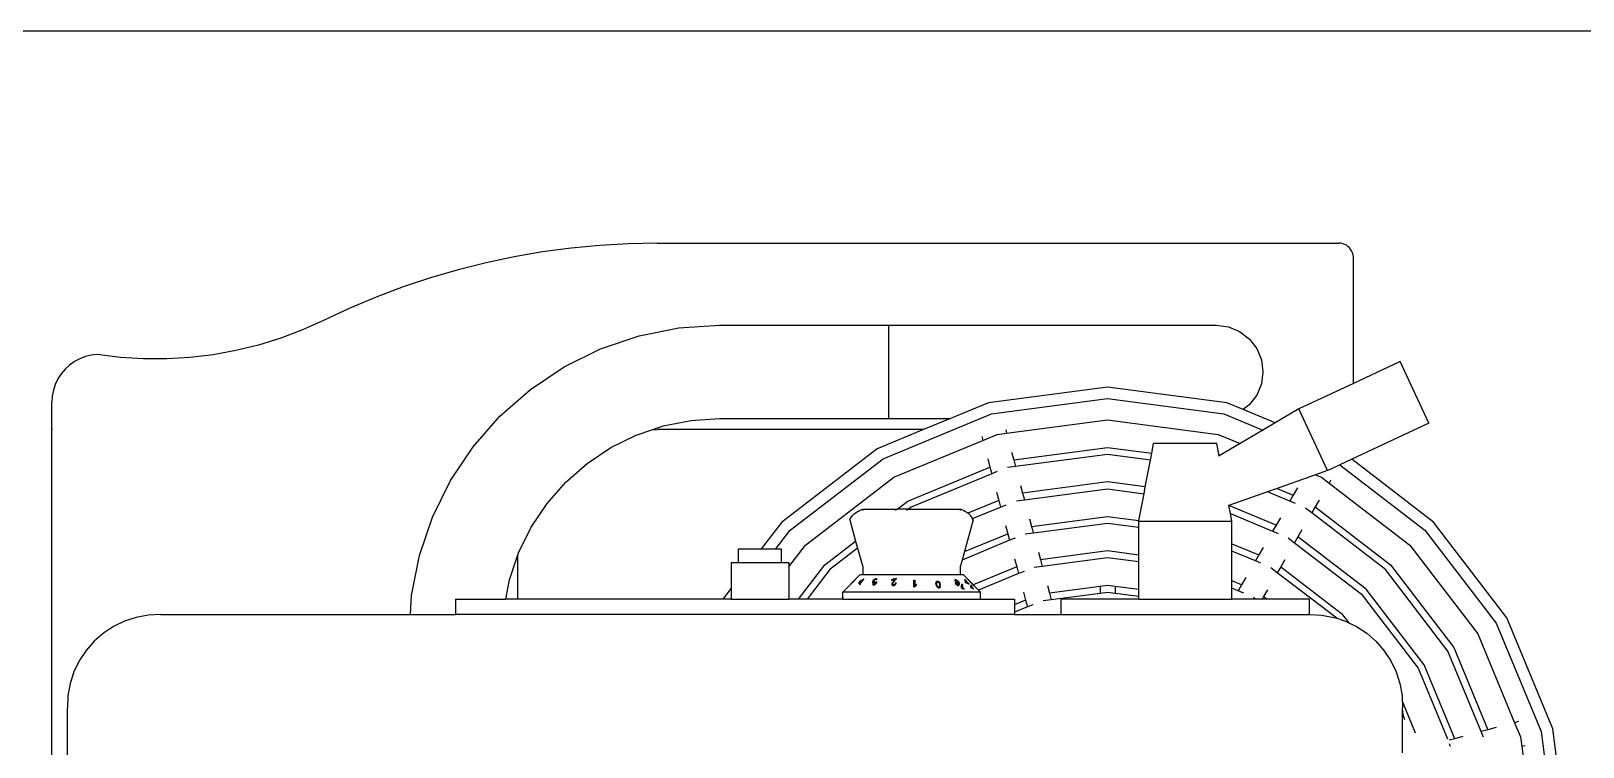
# Model space of a CAD drawing. Header units: millimetres. Extents: x 3026 to 17072, y 6117 to 23051.
# Drawn here: x 11594 to 12392, y 9868 to 10236 of the extents above; entities that cross this region are included whole.
import ezdxf

# ---------------------------------------------------------------- set-up
doc = ezdxf.new("R2010")
doc.units = ezdxf.units.MM
doc.header["$LTSCALE"] = 50
doc.layers.add('Maquinas', color=200, linetype='Continuous')

msp = doc.modelspace()

# ---------------------------------------------------------------- linework, layer by layer
msp.add_line((12399.19, 10235.78), (11583.19, 10235.78))
at = {"layer": 'Maquinas'}
for p, q in [((11886.32, 10125.67), (11871.59, 10124.28)), ((11901.1, 10126.51), (11886.32, 10125.67)), ((11915.9, 10126.79), (11901.1, 10126.51)), ((11915.9, 10126.79), (12159.15, 10126.79)), ((11981.03, 10126.79), (11981.03, 10126.73)), ((12159.15, 10126.73), (12159.15, 10126.79)), ((12159.15, 10126.79), (12266.49, 10126.79)), ((12267.44, 10126.73), (12266.49, 10126.79)), ((12268.38, 10126.52), (12267.44, 10126.73)), ((12269.29, 10126.19), (12268.38, 10126.52)), ((12270.15, 10125.72), (12269.29, 10126.19)), ((12270.95, 10125.14), (12270.15, 10125.72)), ((11842.32, 10119.81), (11827.84, 10116.75)), ((11856.91, 10122.32), (11842.32, 10119.81)), ((11871.59, 10124.28), (11856.91, 10122.32)), ((12271.67, 10124.46), (12270.95, 10125.14)), ((12272.3, 10123.67), (12271.67, 10124.46)), ((12272.83, 10122.8), (12272.3, 10123.67)), ((12273.25, 10121.87), (12272.83, 10122.8)), ((12273.56, 10120.88), (12273.25, 10121.87)), ((12273.75, 10119.85), (12273.56, 10120.88)), ((12273.81, 10118.81), (12273.75, 10119.85)), ((12273.81, 10054.78), (12273.81, 10118.81)), ((11813.48, 10113.15), (11799.27, 10109)), ((11827.84, 10116.75), (11813.48, 10113.15)), ((11785.23, 10104.32), (11771.37, 10099.11)), ((11799.27, 10109), (11785.23, 10104.32)), ((11771.37, 10099.11), (11757.72, 10093.38)), ((11744.3, 10087.14), (11733.41, 10082.23)), ((11757.72, 10093.38), (11744.3, 10087.14)), ((11722.23, 10077.99), (11710.82, 10074.43)), ((11733.41, 10082.23), (11722.23, 10077.99)), ((11886.73, 10072.48), (11906.51, 10079.19)), ((11906.51, 10079.19), (11926.99, 10083.26)), ((11926.99, 10083.26), (11947.83, 10084.63)), ((11947.83, 10084.63), (12034.68, 10084.63)), ((12034.68, 10084.63), (12203.28, 10084.63)), ((12034.68, 10084.63), (12034.68, 10036.73)), ((12203.28, 10084.63), (12209.48, 10083.81)), ((12209.48, 10083.81), (12215.26, 10081.42)), ((12215.26, 10081.42), (12220.22, 10077.61)), ((12220.22, 10077.61), (12224.02, 10072.65)), ((11627.91, 10069.63), (11624.82, 10069.29)), ((11639.77, 10068.14), (11627.91, 10069.63)), ((11699.21, 10071.58), (11687.45, 10069.45)), ((11710.82, 10074.43), (11699.21, 10071.58)), ((11868, 10063.24), (11886.73, 10072.48)), ((12224.02, 10072.65), (12226.42, 10066.88)), ((11611.34, 10062.05), (11609.34, 10059.67)), ((11613.62, 10064.16), (11611.34, 10062.05)), ((11616.15, 10065.97), (11613.62, 10064.16)), ((11618.89, 10067.44), (11616.15, 10065.97)), ((11621.8, 10068.55), (11618.89, 10067.44)), ((11624.82, 10069.29), (11621.8, 10068.55)), ((11651.69, 10067.38), (11639.77, 10068.14)), ((11663.65, 10067.34), (11651.69, 10067.38)), ((11675.58, 10068.03), (11663.65, 10067.34)), ((11687.45, 10069.45), (11675.58, 10068.03)), ((11850.64, 10051.64), (11868, 10063.24)), ((12226.42, 10066.88), (12227.23, 10060.68)), ((12297.81, 10065.97), (12273.81, 10054.78)), ((12312.59, 10034.28), (12297.81, 10065.97)), ((11606.32, 10054.24), (11605.35, 10051.29)), ((11607.66, 10057.05), (11606.32, 10054.24)), ((11609.34, 10059.67), (11607.66, 10057.05)), ((12226.42, 10054.48), (12224.02, 10048.71)), ((12227.23, 10060.68), (12226.42, 10054.48)), ((12273.81, 10054.78), (12245.62, 10041.63)), ((11604.77, 10048.24), (11604.57, 10045.13)), ((11605.35, 10051.29), (11604.77, 10048.24)), ((11834.94, 10037.87), (11850.64, 10051.64)), ((12147.4, 10052.88), (12086.07, 10044.81)), ((12087.68, 10039.14), (12147.4, 10047)), ((12208.74, 10044.81), (12147.4, 10052.88)), ((12147.4, 10047), (12207.12, 10039.14)), ((12224.02, 10048.71), (12220.22, 10043.75)), ((11604.57, 10031), (11604.57, 10045.13)), ((11821.17, 10022.17), (11834.94, 10037.87)), ((12032.03, 10016.09), (12087.68, 10039.14)), ((12086.07, 10044.81), (12066.58, 10036.73)), ((12207.12, 10039.14), (12227.26, 10030.8)), ((12217.09, 10041.35), (12208.74, 10044.81)), ((12220.22, 10043.75), (12217.09, 10041.35)), ((12233.57, 10034.52), (12217.09, 10041.35)), ((12245.62, 10041.63), (12233.57, 10034.52)), ((12260.39, 10009.94), (12245.62, 10041.63)), ((11604.84, 10031), (11604.57, 10031)), ((11604.57, 9601.52), (11604.57, 10031)), ((11905.06, 10028.22), (11913.08, 10030.95)), ((11913.08, 10030.95), (11918.91, 10032.92)), ((11913.08, 10030.95), (11915.9, 10031)), ((12052.74, 10031), (11915.9, 10031)), ((11918.91, 10032.92), (11933.25, 10035.78)), ((11933.25, 10035.78), (11947.83, 10036.73)), ((11947.83, 10036.73), (12034.68, 10036.73)), ((11981.03, 10031.07), (11981.03, 10031)), ((12052.74, 10031), (12028.92, 10021.13)), ((12034.68, 10036.73), (12066.58, 10036.73)), ((12066.58, 10036.73), (12052.74, 10031)), ((12094.99, 10030.86), (12095.44, 10029.17)), ((12095.44, 10029.17), (12147.4, 10036.01)), ((12147.4, 10036.01), (12204.28, 10028.52)), ((12227.26, 10030.8), (12215.52, 10023.87)), ((12233.57, 10034.52), (12227.26, 10030.8)), ((12312.59, 10034.28), (12272.89, 10015.76)), ((11809.57, 10004.8), (11821.17, 10022.17)), ((11879.8, 10013.64), (11891.95, 10021.76)), ((11891.95, 10021.76), (11905.06, 10028.22)), ((12037.53, 10006.57), (12083.2, 10025.49)), ((12082.65, 10027.54), (12083.2, 10025.49)), ((12083.2, 10025.49), (12090.53, 10028.52)), ((12090.53, 10028.52), (12095.44, 10029.17)), ((12099.11, 10015.48), (12147.4, 10021.84)), ((12147.4, 10021.84), (12170.08, 10018.85)), ((12170.08, 10018.85), (12171.03, 10023.81)), ((12203.6, 10023.81), (12171.03, 10023.81)), ((12204.81, 10017.54), (12203.6, 10023.81)), ((12204.28, 10028.52), (12215.52, 10023.87)), ((12215.52, 10023.87), (12204.81, 10017.54)), ((12028.92, 10021.13), (11979.84, 9983.47)), ((11984.25, 9979.42), (12032.03, 10016.09)), ((12085.73, 10016.03), (12086.87, 10011.8)), ((12098.05, 10019.42), (12099.11, 10015.48)), ((12099.11, 10015.48), (12100.02, 10012.05)), ((12147.4, 10018.29), (12100.02, 10012.05)), ((12169.42, 10015.39), (12147.4, 10018.29)), ((12166.76, 10001.56), (12169.42, 10015.39)), ((12169.42, 10015.39), (12170.08, 10018.85)), ((12204.88, 10017.19), (12204.81, 10017.54)), ((12272.89, 10015.76), (12266.86, 10012.95)), ((12314.97, 9983.47), (12272.89, 10015.76)), ((11868.81, 10004), (11879.8, 10013.64)), ((11992.02, 9971.65), (12037.53, 10006.57)), ((12044.62, 9994.29), (12086.87, 10011.8)), ((12087.79, 10008.37), (12046.39, 9991.22)), ((12086.87, 10011.8), (12087.79, 10008.37)), ((12090.65, 10009.56), (12087.79, 10008.37)), ((12100.02, 10012.05), (12095.91, 10011.51)), ((12254.33, 10007.8), (12234.5, 10000.79)), ((12260.39, 10009.94), (12254.33, 10007.8)), ((12254.33, 10007.8), (12257.28, 10006.57)), ((12257.28, 10006.57), (12261.21, 10003.56)), ((12262.49, 10010.91), (12260.39, 10009.94)), ((12266.86, 10012.95), (12262.49, 10010.91)), ((12266.86, 10012.95), (12310.56, 9979.42)), ((11800.33, 9986.07), (11809.57, 10004.8)), ((11859.17, 9993.01), (11868.81, 10004)), ((12090.32, 9998.91), (12091.46, 9994.68)), ((12102.64, 10002.3), (12103.69, 9998.36)), ((12147.4, 10004.11), (12103.69, 9998.36)), ((12103.69, 9998.36), (12104.61, 9994.93)), ((12104.61, 9994.93), (12147.4, 10000.57)), ((12166.76, 10001.56), (12147.4, 10004.11)), ((12147.4, 10000.57), (12166.1, 9998.11)), ((12163.44, 9984.28), (12166.1, 9998.11)), ((12166.1, 9998.11), (12166.76, 10001.56)), ((12229.54, 9999.04), (12209.72, 9992.04)), ((12234.5, 10000.79), (12229.54, 9999.04)), ((12241.09, 9994.26), (12229.54, 9999.04)), ((12234.5, 10000.79), (12242.86, 9997.33)), ((12245.06, 10001.13), (12242.86, 9997.33)), ((12262.03, 10004.95), (12261.21, 10003.56)), ((12261.21, 10003.56), (12302.79, 9971.65)), ((12262.03, 10004.95), (12262.08, 10005.07)), ((11851.05, 9980.85), (11859.17, 9993.01)), ((12019.77, 9989.42), (12020.59, 9989.78)), ((12020.59, 9989.78), (12021.46, 9990.12)), ((12021.46, 9990.12), (12039.18, 9990.12)), ((12021.46, 9989.78), (12021.46, 9989.42)), ((12038.27, 9989.42), (12038.74, 9989.78)), ((12039.18, 9990.12), (12044.62, 9994.29)), ((12044.95, 9990.12), (12039.18, 9990.12)), ((12044.51, 9989.78), (12044.04, 9989.42)), ((12046.39, 9991.22), (12044.95, 9990.12)), ((12044.95, 9990.12), (12071.59, 9990.12)), ((12072.46, 9989.78), (12071.59, 9990.12)), ((12071.59, 9989.78), (12071.59, 9989.42)), ((12073.28, 9989.42), (12072.46, 9989.78)), ((12091.46, 9994.68), (12075.54, 9988.08)), ((12077.95, 9985.28), (12092.37, 9991.25)), ((12091.46, 9994.68), (12092.37, 9991.25)), ((12092.37, 9991.25), (12095.24, 9992.44)), ((12100.5, 9994.39), (12104.61, 9994.93)), ((12209.72, 9992.04), (12209.64, 9992.37)), ((12234, 9981.98), (12209.72, 9992.04)), ((12210.5, 9987.91), (12209.72, 9992.04)), ((12242.86, 9997.33), (12241.09, 9994.26)), ((12243.95, 9993.07), (12241.09, 9994.26)), ((12252.35, 9988.21), (12249.06, 9990.74)), ((12254.12, 9991.28), (12252.35, 9988.21)), ((12256.16, 9994.81), (12254.12, 9991.28)), ((12254.12, 9991.28), (12292.77, 9961.62)), ((11793.62, 9966.29), (11800.33, 9986.07)), ((11979.84, 9983.47), (11969.31, 9969.75)), ((12014.87, 9984.63), (12015.05, 9985.17)), ((12014.87, 9984.63), (12017.84, 9973.75)), ((12015.05, 9985.17), (12015.31, 9985.71)), ((12015.31, 9985.71), (12015.64, 9986.23)), ((12015.64, 9986.23), (12016.03, 9986.74)), ((12016.03, 9986.74), (12016.5, 9987.24)), ((12016.5, 9987.24), (12017.03, 9987.71)), ((12017.03, 9987.71), (12017.63, 9988.17)), ((12017.63, 9988.17), (12018.29, 9988.61)), ((12018.29, 9988.61), (12019, 9989.03)), ((12019, 9989.03), (12019.77, 9989.42)), ((12074.05, 9989.03), (12073.28, 9989.42)), ((12078.18, 9984.63), (12073.73, 9968.32)), ((12074.77, 9988.61), (12074.05, 9989.03)), ((12075.42, 9988.17), (12074.77, 9988.61)), ((12075.54, 9988.08), (12075.42, 9988.17)), ((12076.02, 9987.71), (12075.54, 9988.08)), ((12076.55, 9987.24), (12076.02, 9987.71)), ((12077.02, 9986.74), (12076.55, 9987.24)), ((12077.42, 9986.23), (12077.02, 9986.74)), ((12077.74, 9985.71), (12077.42, 9986.23)), ((12077.95, 9985.28), (12077.74, 9985.71)), ((12078, 9985.17), (12077.95, 9985.28)), ((12078.18, 9984.63), (12078, 9985.17)), ((12094.91, 9981.8), (12096.04, 9977.56)), ((12107.22, 9985.18), (12108.28, 9981.24)), ((12108.28, 9981.24), (12147.4, 9986.39)), ((12147.4, 9982.85), (12109.2, 9977.82)), ((12147.4, 9986.39), (12163.44, 9984.28)), ((12163.37, 9980.74), (12147.4, 9982.85)), ((12163.37, 9983.9), (12163.44, 9984.28)), ((12163.37, 9980.74), (12163.37, 9983.9)), ((12163.37, 9983.9), (12211.27, 9983.9)), ((12210.5, 9987.91), (12232.23, 9978.91)), ((12211.27, 9983.9), (12210.5, 9987.91)), ((12211.27, 9972.38), (12211.27, 9983.9)), ((12234, 9981.98), (12232.23, 9978.91)), ((12236.2, 9985.78), (12234, 9981.98)), ((12290.26, 9959.12), (12252.35, 9988.21)), ((12352.63, 9934.4), (12314.97, 9983.47)), ((11844.58, 9967.74), (11851.05, 9980.85)), ((11976.83, 9969.75), (11984.25, 9979.42)), ((12096.96, 9974.14), (12072.56, 9964.03)), ((12073.73, 9968.32), (12096.04, 9977.56)), ((12096.04, 9977.56), (12096.96, 9974.14)), ((12099.82, 9975.32), (12096.96, 9974.14)), ((12109.2, 9977.82), (12105.08, 9977.27)), ((12108.28, 9981.24), (12109.2, 9977.82)), ((12163.37, 9966.57), (12163.37, 9980.74)), ((12232.23, 9978.91), (12235.09, 9977.73)), ((12240.19, 9975.39), (12243.49, 9972.86)), ((12245.26, 9975.93), (12243.49, 9972.86)), ((12247.3, 9979.46), (12245.26, 9975.93)), ((12280.24, 9949.09), (12245.26, 9975.93)), ((12310.56, 9979.42), (12347.23, 9931.63)), ((11789.54, 9945.81), (11793.62, 9966.29)), ((11839.88, 9953.9), (11844.06, 9966.2)), ((11844.06, 9966.2), (11844.58, 9967.74)), ((11844.06, 9966.2), (11844.06, 9943.99)), ((11957.54, 9962.73), (11957.54, 9969.75)), ((11957.54, 9969.75), (11969.31, 9969.75)), ((11969.31, 9969.75), (11976.83, 9969.75)), ((11976.83, 9969.75), (11979.77, 9969.75)), ((11979.77, 9962.73), (11979.77, 9969.75)), ((11983.47, 9960.51), (11992.02, 9971.65)), ((12002.04, 9961.62), (12017.84, 9973.75)), ((12018.84, 9970.08), (12004.55, 9959.12)), ((12017.84, 9973.75), (12018.84, 9970.08)), ((12018.84, 9970.08), (12021.46, 9960.49)), ((12073.73, 9968.32), (12072.56, 9964.03)), ((12111.81, 9968.06), (12112.87, 9964.12)), ((12147.4, 9968.67), (12112.87, 9964.12)), ((12163.37, 9966.57), (12147.4, 9968.67)), ((12163.37, 9963.02), (12163.37, 9966.57)), ((12211.27, 9972.38), (12225.14, 9966.63)), ((12211.27, 9968.58), (12211.27, 9972.38)), ((12223.37, 9963.56), (12211.27, 9968.58)), ((12211.27, 9953.36), (12211.27, 9968.58)), ((12225.14, 9966.63), (12223.37, 9963.56)), ((12227.34, 9970.43), (12225.14, 9966.63)), ((12243.49, 9972.86), (12277.73, 9946.59)), ((12302.79, 9971.65), (12337.72, 9926.14)), ((11953.84, 9962.73), (11953.84, 9949.58)), ((11953.84, 9962.73), (11957.54, 9962.73)), ((11957.54, 9962.73), (11979.77, 9962.73)), ((11979.77, 9962.73), (11983.47, 9962.73)), ((11983.47, 9962.73), (11983.47, 9960.51)), ((11983.47, 9960.51), (11983.47, 9943.99)), ((11988.51, 9943.99), (12002.04, 9961.62)), ((12004.55, 9959.12), (11992.94, 9943.99)), ((12021.46, 9960.49), (12021.46, 9956.39)), ((12072.56, 9964.03), (12071.59, 9960.49)), ((12071.59, 9960.49), (12071.59, 9956.39)), ((12100.63, 9960.44), (12078.32, 9951.2)), ((12099.5, 9964.68), (12100.63, 9960.44)), ((12100.63, 9960.44), (12101.55, 9957.02)), ((12104.41, 9958.2), (12101.55, 9957.02)), ((12113.78, 9960.7), (12109.67, 9960.16)), ((12112.87, 9964.12), (12113.78, 9960.7)), ((12147.4, 9965.12), (12113.78, 9960.7)), ((12163.37, 9963.02), (12147.4, 9965.12)), ((12163.37, 9948.85), (12163.37, 9963.02)), ((12226.23, 9962.38), (12223.37, 9963.56)), ((12234.63, 9957.51), (12231.33, 9960.04)), ((12236.4, 9960.58), (12234.63, 9957.51)), ((12238.44, 9964.12), (12236.4, 9960.58)), ((12236.4, 9960.58), (12267.71, 9936.56)), ((12322.37, 9917.28), (12290.26, 9959.12)), ((12292.77, 9961.62), (12325.44, 9919.05)), ((11837.91, 9943.99), (11839.88, 9953.9)), ((12019.99, 9956.39), (12011.18, 9947.53)), ((12015.44, 9951.8), (12015.5, 9951.86)), ((12015.48, 9951.85), (12015.44, 9951.81)), ((12015.58, 9951.94), (12015.49, 9951.86)), ((12015.5, 9951.86), (12015.6, 9951.95)), ((12015.7, 9952.05), (12015.58, 9951.94)), ((12017.32, 9953.61), (12015.59, 9951.87)), ((12015.59, 9951.9), (12016.98, 9953.3)), ((12015.6, 9951.95), (12015.74, 9952.09)), ((12015.88, 9952.23), (12015.7, 9952.05)), ((12015.74, 9952.09), (12015.9, 9952.25)), ((12016.09, 9952.44), (12015.88, 9952.23)), ((12015.89, 9952.26), (12015.93, 9952.3)), ((12015.93, 9952.29), (12015.89, 9952.25)), ((12015.9, 9952.25), (12016.09, 9952.44)), ((12015.93, 9952.3), (12016, 9952.37)), ((12015.99, 9952.35), (12015.93, 9952.29)), ((12016.08, 9952.44), (12015.99, 9952.35)), ((12016, 9952.37), (12016.09, 9952.45)), ((12016.19, 9952.55), (12016.08, 9952.44)), ((12016.34, 9952.68), (12016.09, 9952.44)), ((12016.09, 9952.44), (12016.29, 9952.64)), ((12016.09, 9952.45), (12016.2, 9952.56)), ((12016.32, 9952.68), (12016.19, 9952.55)), ((12016.2, 9952.56), (12016.33, 9952.68)), ((12016.29, 9952.64), (12016.51, 9952.86)), ((12016.46, 9952.82), (12016.32, 9952.68)), ((12016.33, 9952.68), (12016.46, 9952.82)), ((12016.34, 9952.68), (12016.84, 9953.18)), ((12016.85, 9953.21), (12016.46, 9952.82)), ((12016.46, 9952.82), (12016.82, 9953.18)), ((12016.84, 9953.2), (12016.51, 9952.86)), ((12016.82, 9953.18), (12016.99, 9953.36)), ((12017.16, 9953.52), (12016.84, 9953.2)), ((12016.84, 9953.18), (12017.04, 9953.39)), ((12017.05, 9953.42), (12016.85, 9953.21)), ((12016.98, 9953.3), (12017.05, 9953.4)), ((12016.99, 9953.36), (12017.14, 9953.51)), ((12017.04, 9953.39), (12017.23, 9953.58)), ((12017.2, 9953.58), (12017.05, 9953.42)), ((12017.05, 9953.4), (12017.16, 9953.52)), ((12017.14, 9953.51), (12017.25, 9953.62)), ((12017.24, 9953.62), (12017.2, 9953.58)), ((12017.23, 9953.58), (12017.39, 9953.74)), ((12017.28, 9953.66), (12017.24, 9953.62)), ((12017.25, 9953.62), (12017.66, 9954.03)), ((12017.73, 9954.12), (12017.28, 9953.66)), ((12017.47, 9953.82), (12017.32, 9953.61)), ((12017.39, 9953.74), (12017.52, 9953.89)), ((12017.66, 9954.03), (12017.47, 9953.82)), ((12017.52, 9953.89), (12017.63, 9954)), ((12017.63, 9954), (12017.7, 9954.08)), ((12019.71, 9952.54), (12019.39, 9952.25)), ((12019.39, 9952.06), (12019.86, 9952.47)), ((12019.39, 9952.25), (12019.39, 9952.17)), ((12019.39, 9952.17), (12019.39, 9952.06)), ((12019.86, 9952.67), (12019.71, 9952.54)), ((12019.86, 9953.04), (12020.28, 9953.43)), ((12019.86, 9953.04), (12019.86, 9952.71)), ((12019.86, 9952.47), (12019.86, 9951.59)), ((12019.86, 9951.32), (12020.21, 9951.61)), ((12019.86, 9951.59), (12019.86, 9951.32)), ((12021.46, 9956.39), (12019.99, 9956.39)), ((12020.21, 9951.61), (12021.09, 9953.04)), ((12020.28, 9953.04), (12021.8, 9954.36)), ((12021.38, 9953.8), (12020.28, 9952.85)), ((12020.28, 9953.43), (12020.28, 9953.19)), ((12020.28, 9953.04), (12020.28, 9953.19)), ((12020.28, 9952.1), (12020.28, 9952.85)), ((12020.37, 9952.2), (12020.28, 9952.06)), ((12020.37, 9952.2), (12021.38, 9953.8)), ((12021.8, 9954.17), (12021.09, 9953.04)), ((12071.59, 9956.39), (12021.46, 9956.39)), ((12021.8, 9954.36), (12021.8, 9954.17)), ((12026.54, 9952.74), (12026.52, 9952.57)), ((12026.52, 9952.57), (12026.57, 9952.36)), ((12026.61, 9952.94), (12026.54, 9952.74)), ((12026.57, 9952.36), (12026.68, 9952.27)), ((12026.71, 9953.14), (12026.61, 9952.94)), ((12026.69, 9952.26), (12026.9, 9952.24)), ((12026.72, 9951.66), (12026.69, 9951.47)), ((12026.69, 9951.47), (12026.73, 9951.31)), ((12026.86, 9953.37), (12026.71, 9953.14)), ((12026.81, 9951.87), (12026.72, 9951.66)), ((12026.73, 9951.31), (12026.82, 9951.2)), ((12026.97, 9952.1), (12026.81, 9951.87)), ((12026.82, 9951.2), (12026.98, 9951.15)), ((12026.86, 9953.37), (12027.23, 9953.8)), ((12026.9, 9952.24), (12027.17, 9952.33)), ((12027.17, 9952.33), (12026.97, 9952.1)), ((12026.98, 9952.88), (12026.99, 9953)), ((12027.01, 9952.78), (12026.98, 9952.88)), ((12026.98, 9951.15), (12027.19, 9951.17)), ((12026.99, 9953), (12027.03, 9953.13)), ((12027.02, 9952.71), (12027.01, 9952.78)), ((12027.08, 9952.65), (12027.02, 9952.71)), ((12027.03, 9953.13), (12027.29, 9953.55)), ((12027.17, 9952.63), (12027.08, 9952.65)), ((12027.13, 9951.74), (12027.15, 9951.86)), ((12027.17, 9951.6), (12027.13, 9951.74)), ((12027.15, 9951.86), (12027.19, 9951.98)), ((12027.27, 9952.63), (12027.17, 9952.63)), ((12027.29, 9951.54), (12027.17, 9951.6)), ((12027.19, 9951.98), (12027.26, 9952.1)), ((12027.19, 9951.17), (12027.44, 9951.26)), ((12027.23, 9953.8), (12027.45, 9953.99)), ((12027.26, 9952.1), (12027.35, 9952.23)), ((12027.39, 9952.65), (12027.27, 9952.63)), ((12027.42, 9953.68), (12027.29, 9953.55)), ((12027.48, 9951.56), (12027.29, 9951.54)), ((12027.35, 9952.23), (12027.58, 9952.46)), ((12027.66, 9952.78), (12027.39, 9952.65)), ((12027.55, 9953.8), (12027.42, 9953.68)), ((12027.44, 9951.26), (12027.65, 9951.37)), ((12027.45, 9953.99), (12027.7, 9954.17)), ((12027.7, 9951.67), (12027.48, 9951.56)), ((12027.69, 9953.91), (12027.55, 9953.8)), ((12027.58, 9952.46), (12027.84, 9952.65)), ((12027.65, 9951.37), (12027.71, 9951.4)), ((12027.96, 9953.01), (12027.66, 9952.78)), ((12027.76, 9953.94), (12027.69, 9953.91)), ((12027.7, 9954.17), (12027.92, 9954.31)), ((12027.94, 9951.85), (12027.7, 9951.67)), ((12027.71, 9951.4), (12027.91, 9951.53)), ((12027.93, 9954.03), (12027.76, 9953.94)), ((12027.84, 9952.65), (12027.91, 9952.69)), ((12027.91, 9952.69), (12027.96, 9953.01)), ((12027.91, 9951.53), (12028.09, 9951.67)), ((12027.92, 9954.31), (12028.03, 9954.36)), ((12028.13, 9954.06), (12027.93, 9954.03)), ((12028.12, 9952.05), (12027.94, 9951.85)), ((12028.03, 9954.36), (12028.12, 9954.4)), ((12028.09, 9951.67), (12028.26, 9951.82)), ((12028.12, 9954.4), (12028.3, 9954.45)), ((12028.26, 9952.29), (12028.12, 9952.05)), ((12028.28, 9953.98), (12028.13, 9954.06)), ((12028.31, 9952.48), (12028.26, 9952.29)), ((12028.26, 9951.82), (12028.41, 9951.99)), ((12028.38, 9953.8), (12028.28, 9953.98)), ((12028.3, 9954.45), (12028.46, 9954.45)), ((12028.33, 9952.56), (12028.31, 9952.48)), ((12028.76, 9952.75), (12028.37, 9952.58)), ((12028.8, 9954.11), (12028.38, 9953.8)), ((12028.41, 9951.99), (12028.53, 9952.17)), ((12028.46, 9954.45), (12028.59, 9954.42)), ((12028.53, 9952.17), (12028.63, 9952.36)), ((12028.59, 9954.42), (12028.7, 9954.36)), ((12028.63, 9952.36), (12028.71, 9952.55)), ((12028.7, 9954.36), (12028.77, 9954.25)), ((12028.71, 9952.55), (12028.76, 9952.75)), ((12028.77, 9954.25), (12028.8, 9954.11)), ((12036.42, 9953.97), (12037.34, 9954.29)), ((12036.42, 9953.58), (12036.42, 9953.97)), ((12037.19, 9953.86), (12036.42, 9953.58)), ((12036.45, 9951.79), (12036.43, 9951.59)), ((12036.43, 9951.59), (12036.44, 9951.5)), ((12036.44, 9951.5), (12036.45, 9951.41)), ((12036.51, 9952.01), (12036.45, 9951.79)), ((12036.45, 9951.41), (12036.5, 9951.25)), ((12036.5, 9951.25), (12036.59, 9951.12)), ((12036.63, 9952.24), (12036.51, 9952.01)), ((12036.59, 9951.12), (12036.72, 9951.01)), ((12036.72, 9952.39), (12036.63, 9952.24)), ((12036.8, 9952.5), (12036.72, 9952.39)), ((12036.72, 9951.01), (12036.88, 9950.94)), ((12037.06, 9952.84), (12036.8, 9952.5)), ((12036.87, 9951.71), (12036.92, 9951.97)), ((12036.91, 9951.5), (12036.87, 9951.71)), ((12036.88, 9950.94), (12037.07, 9950.92)), ((12037.05, 9951.35), (12036.91, 9951.5)), ((12036.92, 9951.97), (12037.07, 9952.27)), ((12037.26, 9951.29), (12037.05, 9951.35)), ((12037.46, 9953.29), (12037.06, 9952.84)), ((12037.07, 9952.27), (12037.36, 9952.66)), ((12037.07, 9950.92), (12037.28, 9950.93)), ((12038.13, 9954.13), (12037.19, 9953.86)), ((12037.52, 9951.32), (12037.26, 9951.29)), ((12037.28, 9950.93), (12037.52, 9950.98)), ((12037.34, 9954.29), (12038.73, 9954.7)), ((12037.36, 9952.66), (12038.4, 9953.87)), ((12037.46, 9953.29), (12037.95, 9953.86)), ((12037.8, 9951.45), (12037.52, 9951.32)), ((12037.52, 9950.98), (12037.75, 9951.07)), ((12037.75, 9951.07), (12037.96, 9951.17)), ((12037.92, 9951.54), (12037.8, 9951.45)), ((12038.02, 9951.65), (12037.92, 9951.54)), ((12037.95, 9953.86), (12038.13, 9954.13)), ((12037.96, 9951.17), (12038.15, 9951.31)), ((12038.1, 9951.77), (12038.02, 9951.65)), ((12038.16, 9951.9), (12038.1, 9951.77)), ((12038.15, 9951.31), (12038.31, 9951.46)), ((12038.21, 9952.2), (12038.16, 9951.9)), ((12038.53, 9952.26), (12038.21, 9952.2)), ((12038.33, 9951.49), (12038.44, 9951.64)), ((12038.56, 9954.15), (12038.4, 9953.87)), ((12038.44, 9951.64), (12038.54, 9951.83)), ((12038.65, 9952.28), (12038.53, 9952.26)), ((12038.54, 9951.83), (12038.61, 9952.04)), ((12038.68, 9954.4), (12038.56, 9954.15)), ((12038.61, 9952.04), (12038.65, 9952.28)), ((12038.72, 9954.56), (12038.68, 9954.4)), ((12038.73, 9954.7), (12038.72, 9954.56)), ((12047.78, 9950.19), (12047.78, 9953.71)), ((12047.78, 9953.71), (12048.02, 9953.71)), ((12047.78, 9950.19), (12048.06, 9950.19)), ((12048.02, 9953.71), (12048.21, 9953.69)), ((12048.18, 9950.37), (12048.06, 9950.19)), ((12048.18, 9950.37), (12048.21, 9950.41)), ((12048.21, 9953.69), (12048.21, 9950.96)), ((12048.39, 9951.09), (12048.21, 9950.96)), ((12048.21, 9950.41), (12048.44, 9950.63)), ((12048.62, 9951.22), (12048.39, 9951.09)), ((12048.44, 9950.63), (12048.73, 9950.83)), ((12049.07, 9951.41), (12048.62, 9951.22)), ((12048.73, 9950.83), (12049.07, 9950.99)), ((12049.07, 9950.99), (12049.07, 9951.41)), ((12059.12, 9951.97), (12059.17, 9952.54)), ((12059.12, 9951.97), (12059.14, 9951.53)), ((12059.14, 9951.53), (12059.2, 9951.18)), ((12059.17, 9952.54), (12059.25, 9952.83)), ((12059.2, 9951.18), (12059.29, 9950.88)), ((12059.25, 9952.83), (12059.41, 9953.06)), ((12059.29, 9950.88), (12059.42, 9950.61)), ((12059.41, 9953.06), (12059.63, 9953.19)), ((12059.42, 9950.61), (12059.58, 9950.36)), ((12059.56, 9951.8), (12059.58, 9952.15)), ((12059.57, 9951.57), (12059.56, 9951.8)), ((12059.58, 9951.43), (12059.57, 9951.57)), ((12059.68, 9952.62), (12059.58, 9952.15)), ((12059.61, 9951.12), (12059.58, 9951.43)), ((12059.58, 9950.36), (12059.77, 9950.17)), ((12059.68, 9950.86), (12059.61, 9951.12)), ((12059.63, 9953.19), (12059.76, 9953.21)), ((12059.76, 9952.74), (12059.68, 9952.62)), ((12059.76, 9950.66), (12059.68, 9950.86)), ((12059.76, 9953.21), (12059.91, 9953.2)), ((12059.87, 9952.8), (12059.76, 9952.74)), ((12059.87, 9950.51), (12059.76, 9950.66)), ((12059.77, 9950.17), (12060, 9950.01)), ((12059.99, 9952.83), (12059.87, 9952.8)), ((12060.09, 9950.3), (12059.87, 9950.51)), ((12059.91, 9953.2), (12060.08, 9953.16)), ((12060.12, 9952.82), (12059.99, 9952.83)), ((12060, 9950.01), (12060.26, 9949.88)), ((12060.08, 9953.16), (12060.26, 9953.09)), ((12060.26, 9952.78), (12060.12, 9952.82)), ((12060.26, 9950.2), (12060.12, 9950.28)), ((12060.26, 9953.09), (12060.5, 9952.97)), ((12060.4, 9952.7), (12060.26, 9952.78)), ((12060.4, 9950.15), (12060.26, 9950.2)), ((12060.26, 9949.88), (12060.44, 9949.81)), ((12060.53, 9952.59), (12060.4, 9952.7)), ((12060.53, 9950.14), (12060.4, 9950.15)), ((12060.5, 9952.97), (12060.71, 9952.81)), ((12060.65, 9952.46), (12060.53, 9952.59)), ((12060.64, 9950.16), (12060.53, 9950.14)), ((12060.73, 9950.21), (12060.64, 9950.16)), ((12060.84, 9952.1), (12060.65, 9952.46)), ((12060.71, 9952.81), (12060.81, 9952.71)), ((12060.9, 9950.55), (12060.73, 9950.21)), ((12060.81, 9952.71), (12060.89, 9952.63)), ((12060.84, 9952.1), (12060.91, 9951.85)), ((12060.89, 9952.63), (12061.05, 9952.41)), ((12060.89, 9949.78), (12061.11, 9949.91)), ((12060.94, 9950.83), (12060.9, 9950.55)), ((12060.91, 9951.85), (12060.94, 9951.54)), ((12060.94, 9951.54), (12060.96, 9951.18)), ((12060.96, 9951.18), (12060.94, 9950.83)), ((12061.05, 9952.41), (12061.2, 9952.11)), ((12061.11, 9949.91), (12061.27, 9950.14)), ((12061.31, 9951.78), (12061.2, 9952.11)), ((12061.36, 9950.49), (12061.27, 9950.14)), ((12061.35, 9951.56), (12061.31, 9951.78)), ((12061.37, 9951.41), (12061.35, 9951.56)), ((12061.36, 9950.49), (12061.4, 9950.98)), ((12061.4, 9950.98), (12061.37, 9951.41)), ((12068.93, 9953.69), (12068.95, 9953.82)), ((12068.95, 9953.51), (12068.93, 9953.69)), ((12068.95, 9953.82), (12069, 9953.91)), ((12069.01, 9953.33), (12068.95, 9953.51)), ((12069, 9953.91), (12069.08, 9953.97)), ((12069.24, 9952.91), (12069.01, 9953.33)), ((12069.08, 9953.97), (12069.2, 9953.99)), ((12070.48, 9951.28), (12069.09, 9952.32)), ((12069.09, 9952.32), (12069.09, 9952.04)), ((12069.09, 9952.04), (12070.83, 9950.75)), ((12069.2, 9953.99), (12069.39, 9953.96)), ((12069.24, 9952.91), (12069.41, 9952.69)), ((12069.4, 9953.46), (12069.38, 9953.36)), ((12069.38, 9953.36), (12069.39, 9953.24)), ((12069.39, 9953.96), (12069.6, 9953.87)), ((12069.39, 9953.24), (12069.5, 9952.98)), ((12069.44, 9953.53), (12069.4, 9953.46)), ((12069.41, 9952.69), (12069.59, 9952.48)), ((12069.5, 9953.57), (12069.44, 9953.53)), ((12069.6, 9953.58), (12069.5, 9953.57)), ((12069.59, 9952.83), (12069.5, 9952.98)), ((12069.7, 9952.69), (12069.59, 9952.83)), ((12069.59, 9952.48), (12069.79, 9952.29)), ((12069.6, 9953.87), (12069.84, 9953.73)), ((12069.71, 9953.55), (12069.6, 9953.58)), ((12069.83, 9952.55), (12069.7, 9952.69)), ((12069.83, 9953.5), (12069.71, 9953.55)), ((12069.79, 9952.29), (12070.01, 9952.12)), ((12069.97, 9953.42), (12069.83, 9953.5)), ((12069.97, 9952.41), (12069.83, 9952.55)), ((12069.84, 9953.73), (12070.12, 9953.53)), ((12070.12, 9953.31), (12069.97, 9953.42)), ((12070.13, 9952.28), (12069.97, 9952.41)), ((12070.01, 9952.12), (12070.18, 9952)), ((12070.12, 9953.53), (12070.35, 9953.35)), ((12070.36, 9953.1), (12070.12, 9953.31)), ((12070.32, 9952.14), (12070.13, 9952.28)), ((12070.18, 9952), (12070.22, 9951.98)), ((12070.22, 9951.98), (12070.35, 9951.9)), ((12070.5, 9952.04), (12070.32, 9952.14)), ((12070.35, 9951.9), (12070.67, 9951.75)), ((12070.56, 9952.86), (12070.36, 9953.1)), ((12070.37, 9953.32), (12070.73, 9952.95)), ((12070.57, 9951.52), (12070.48, 9951.28)), ((12070.65, 9951.99), (12070.5, 9952.04)), ((12070.56, 9952.86), (12070.71, 9952.62)), ((12070.67, 9951.75), (12070.57, 9951.52)), ((12070.76, 9951.99), (12070.65, 9951.99)), ((12070.71, 9952.62), (12070.79, 9952.37)), ((12070.9, 9952.75), (12070.73, 9952.95)), ((12071.16, 9951.64), (12070.76, 9951.99)), ((12070.79, 9952.37), (12071.24, 9952.04)), ((12070.83, 9950.75), (12070.93, 9951.04)), ((12071.03, 9952.56), (12070.9, 9952.75)), ((12070.93, 9951.04), (12071.16, 9951.64)), ((12071.13, 9952.38), (12071.03, 9952.56)), ((12071.2, 9952.2), (12071.14, 9952.35)), ((12071.24, 9952.04), (12071.2, 9952.2)), ((12073.25, 9956.39), (12071.59, 9956.39)), ((12072.76, 9951.33), (12072.33, 9951.68)), ((12072.33, 9951.68), (12072.33, 9950.85)), ((12072.33, 9949.56), (12072.33, 9950.85)), ((12072.76, 9951.33), (12072.76, 9950.34)), ((12072.76, 9949.71), (12072.76, 9950.32)), ((12073.25, 9956.39), (12078.32, 9951.2)), ((12073.71, 9954.08), (12074.18, 9953.64)), ((12073.71, 9953.94), (12073.71, 9954.08)), ((12074.02, 9953.65), (12073.71, 9953.94)), ((12074.18, 9953.5), (12074.02, 9953.65)), ((12074.18, 9953.93), (12074.61, 9953.52)), ((12074.18, 9953.65), (12074.18, 9953.89)), ((12074.18, 9953.5), (12074.18, 9953.18)), ((12074.18, 9953.18), (12074.18, 9952.62)), ((12074.18, 9952.62), (12074.53, 9952.3)), ((12074.53, 9952.3), (12075.2, 9952.08)), ((12074.61, 9953.43), (12074.61, 9953.52)), ((12074.61, 9953.24), (12074.61, 9953.43)), ((12076.12, 9951.81), (12074.61, 9953.24)), ((12074.61, 9953.1), (12075.7, 9952.07)), ((12074.61, 9952.72), (12074.61, 9953.1)), ((12074.61, 9952.51), (12074.61, 9952.72)), ((12074.88, 9952.42), (12074.61, 9952.51)), ((12075.7, 9952.07), (12074.88, 9952.42)), ((12075.2, 9952.08), (12076.12, 9951.67)), ((12075.33, 9954.29), (12075.37, 9954.26)), ((12075.41, 9954.2), (12075.35, 9954.27)), ((12075.37, 9954.26), (12075.46, 9954.17)), ((12075.52, 9954.1), (12075.41, 9954.2)), ((12075.46, 9954.17), (12075.5, 9954.13)), ((12075.5, 9954.13), (12075.71, 9953.91)), ((12075.5, 9954.08), (12075.53, 9954.04)), ((12075.66, 9953.95), (12075.52, 9954.1)), ((12075.62, 9953.98), (12075.53, 9954.06)), ((12075.53, 9954.04), (12075.63, 9953.93)), ((12075.77, 9953.83), (12075.62, 9953.98)), ((12075.63, 9953.93), (12075.78, 9953.76)), ((12075.84, 9953.77), (12075.66, 9953.95)), ((12075.71, 9953.91), (12075.98, 9953.63)), ((12075.98, 9953.63), (12075.77, 9953.83)), ((12075.83, 9953.79), (12075.78, 9953.84)), ((12075.78, 9953.76), (12075.99, 9953.55)), ((12075.8, 9953.82), (12075.84, 9953.78)), ((12075.89, 9953.73), (12075.83, 9953.79)), ((12075.84, 9953.78), (12075.9, 9953.71)), ((12076.04, 9953.56), (12075.84, 9953.77)), ((12075.98, 9953.65), (12075.89, 9953.73)), ((12075.9, 9953.71), (12075.99, 9953.62)), ((12075.98, 9953.59), (12075.94, 9953.64)), ((12075.95, 9953.63), (12075.99, 9953.59)), ((12076.1, 9953.46), (12075.98, 9953.59)), ((12075.99, 9953.62), (12076.1, 9953.51)), ((12075.99, 9953.59), (12076.06, 9953.53)), ((12075.99, 9953.55), (12076.25, 9953.28)), ((12076.08, 9953.54), (12076, 9953.63)), ((12076.26, 9953.34), (12076.04, 9953.56)), ((12076.06, 9953.53), (12076.16, 9953.44)), ((12076.19, 9953.43), (12076.08, 9953.54)), ((12076.1, 9953.51), (12076.22, 9953.38)), ((12076.28, 9953.27), (12076.1, 9953.46)), ((12076.12, 9951.67), (12076.12, 9951.81)), ((12076.16, 9953.44), (12076.39, 9953.21)), ((12076.47, 9953.15), (12076.19, 9953.43)), ((12076.22, 9953.38), (12076.36, 9953.25)), ((12076.25, 9953.28), (12076.52, 9953.01)), ((12076.5, 9953.09), (12076.26, 9953.34)), ((12076.51, 9953.04), (12076.28, 9953.27)), ((12076.36, 9953.25), (12076.5, 9953.1)), ((12076.39, 9953.21), (12076.65, 9952.95)), ((12076.77, 9952.85), (12076.47, 9953.15)), ((12076.5, 9953.1), (12076.74, 9952.87)), ((12076.72, 9952.87), (12076.5, 9953.09)), ((12076.74, 9952.81), (12076.51, 9953.04)), ((12076.52, 9953.01), (12076.72, 9952.81)), ((12076.65, 9952.95), (12076.72, 9952.88)), ((12076.72, 9952.88), (12076.77, 9952.85)), ((12076.92, 9952.67), (12076.72, 9952.87)), ((12076.72, 9952.81), (12076.89, 9952.64)), ((12076.74, 9952.87), (12076.93, 9952.67)), ((12076.93, 9952.63), (12076.74, 9952.81)), ((12076.89, 9952.64), (12077.06, 9952.47)), ((12077.1, 9952.49), (12076.92, 9952.67)), ((12076.93, 9952.67), (12077.08, 9952.52)), ((12077.06, 9952.5), (12076.93, 9952.63)), ((12077.14, 9952.43), (12077.06, 9952.5)), ((12077.06, 9952.47), (12077.21, 9952.33)), ((12077.08, 9952.52), (12077.18, 9952.43)), ((12077.08, 9951.14), (12077.08, 9950.81)), ((12077.5, 9950.73), (12077.08, 9951.14)), ((12077.08, 9950.03), (12077.08, 9950.81)), ((12077.08, 9950.03), (12077.08, 9949.96)), ((12077.08, 9949.96), (12077.35, 9949.7)), ((12077.27, 9952.33), (12077.1, 9952.49)), ((12077.57, 9952), (12077.14, 9952.43)), ((12077.18, 9952.43), (12077.61, 9952)), ((12077.21, 9952.33), (12077.34, 9952.21)), ((12077.4, 9952.2), (12077.27, 9952.33)), ((12077.34, 9952.21), (12077.44, 9952.11)), ((12077.5, 9952.1), (12077.4, 9952.2)), ((12077.44, 9952.11), (12077.52, 9952.04)), ((12077.57, 9952.03), (12077.5, 9952.1)), ((12077.5, 9950.36), (12077.5, 9950.73)), ((12077.5, 9950.36), (12077.5, 9949.84)), ((12077.52, 9952.04), (12077.57, 9952)), ((12077.61, 9952), (12077.57, 9952.03)), ((12078.32, 9951.2), (12081.07, 9948.53)), ((12078.71, 9950.9), (12078.71, 9950.81)), ((12079.14, 9950.45), (12078.71, 9950.88)), ((12078.71, 9950.81), (12078.99, 9950.53)), ((12078.99, 9950.53), (12079.14, 9950.39)), ((12079.14, 9950.42), (12079.14, 9950.47)), ((12079.54, 9950.02), (12079.14, 9950.42)), ((12079.37, 9950.17), (12079.14, 9950.39)), ((12079.37, 9950.17), (12079.66, 9949.89)), ((12079.99, 9949.58), (12079.54, 9950.02)), ((12079.66, 9949.89), (12079.99, 9949.56)), ((12101.55, 9957.02), (12081.07, 9948.53)), ((12116.4, 9950.95), (12117.45, 9947)), ((12143.52, 9950.44), (12117.45, 9947)), ((12147.4, 9950.95), (12143.52, 9950.44)), ((12143.52, 9950.44), (12143.52, 9946.89)), ((12151.26, 9950.44), (12147.4, 9950.95)), ((12163.37, 9948.85), (12151.26, 9950.44)), ((12151.26, 9950.44), (12151.26, 9946.89)), ((12216.28, 9951.29), (12211.27, 9953.36)), ((12211.27, 9949.56), (12211.27, 9953.36)), ((12216.28, 9951.29), (12214.51, 9948.22)), ((12218.48, 9955.08), (12216.28, 9951.29)), ((12265.18, 9934.07), (12234.63, 9957.51)), ((11788.9, 9936), (11789.54, 9945.81)), ((11812.12, 9943.99), (11812.12, 9936)), ((11812.12, 9943.99), (11837.91, 9943.99)), ((11844.06, 9943.99), (11837.91, 9943.99)), ((11949.54, 9943.99), (11844.06, 9943.99)), ((11953.84, 9949.58), (11949.54, 9943.99)), ((11953.84, 9943.99), (11949.54, 9943.99)), ((11953.84, 9949.58), (11953.84, 9943.99)), ((11953.84, 9943.99), (11983.47, 9943.99)), ((11988.51, 9943.99), (11983.47, 9943.99)), ((11992.94, 9943.99), (11988.51, 9943.99)), ((12010.65, 9943.99), (11992.94, 9943.99)), ((12011.21, 9944.71), (12010.65, 9943.99)), ((12011.22, 9943.99), (12010.65, 9943.99)), ((12011.21, 9944.71), (12011.18, 9947.53)), ((12082.06, 9947.53), (12011.18, 9947.53)), ((12011.39, 9944.95), (12011.21, 9944.71)), ((12011.22, 9943.99), (12011.21, 9944.71)), ((12011.22, 9943.99), (12082.06, 9943.99)), ((12060.44, 9949.81), (12060.61, 9949.77)), ((12060.61, 9949.77), (12060.76, 9949.76)), ((12060.76, 9949.76), (12060.89, 9949.78)), ((12072.33, 9949.56), (12072.61, 9949.34)), ((12072.61, 9949.34), (12072.76, 9949.37)), ((12072.94, 9949.66), (12072.76, 9949.71)), ((12072.76, 9949.37), (12072.99, 9949.33)), ((12073.17, 9949.57), (12072.94, 9949.66)), ((12072.99, 9949.33), (12073.28, 9949.25)), ((12073.47, 9949.43), (12073.17, 9949.57)), ((12073.28, 9949.25), (12073.62, 9949.1)), ((12073.62, 9949.35), (12073.47, 9949.43)), ((12073.62, 9949.24), (12073.62, 9949.35)), ((12073.62, 9949.1), (12073.62, 9949.24)), ((12077.39, 9949.69), (12077.5, 9949.65)), ((12077.68, 9949.72), (12077.5, 9949.84)), ((12077.5, 9949.65), (12077.73, 9949.52)), ((12077.91, 9949.56), (12077.68, 9949.72)), ((12077.73, 9949.52), (12078.02, 9949.32)), ((12078.36, 9949.22), (12077.91, 9949.56)), ((12078.02, 9949.32), (12078.36, 9949.07)), ((12078.36, 9949.07), (12078.36, 9949.22)), ((12081.07, 9948.53), (12080.99, 9948.5)), ((12081.07, 9948.53), (12082.06, 9947.53)), ((12082.06, 9943.99), (12082.06, 9947.53)), ((12082.06, 9943.99), (12099.51, 9943.99)), ((12099.51, 9943.99), (12099.51, 9940.96)), ((12105.22, 9943.32), (12099.51, 9940.96)), ((12104.08, 9947.56), (12105.22, 9943.32)), ((12105.22, 9943.32), (12106.14, 9939.9)), ((12118.37, 9943.58), (12114.26, 9943.04)), ((12117.45, 9947), (12118.37, 9943.58)), ((12143.52, 9946.89), (12118.37, 9943.58)), ((12163.37, 9943.99), (12123.46, 9943.99)), ((12123.46, 9936), (12123.46, 9943.99)), ((12147.4, 9947.4), (12143.52, 9946.89)), ((12151.26, 9946.89), (12147.4, 9947.4)), ((12163.37, 9945.3), (12151.26, 9946.89)), ((12163.37, 9945.3), (12163.37, 9948.85)), ((12163.37, 9943.99), (12163.37, 9945.3)), ((12163.37, 9943.99), (12211.27, 9943.99)), ((12214.51, 9948.22), (12211.27, 9949.56)), ((12211.27, 9943.99), (12211.27, 9949.56)), ((12223.39, 9943.99), (12211.27, 9943.99)), ((12217.37, 9947.03), (12214.51, 9948.22)), ((12223.39, 9943.99), (12222.47, 9944.69)), ((12226.82, 9943.99), (12223.39, 9943.99)), ((12227.54, 9945.24), (12226.82, 9943.99)), ((12229.17, 9943.99), (12226.82, 9943.99)), ((12229.58, 9948.77), (12227.54, 9945.24)), ((12229.17, 9943.99), (12227.54, 9945.24)), ((12251.18, 9943.99), (12229.17, 9943.99)), ((12251.18, 9936), (12251.18, 9943.99)), ((12277.73, 9946.59), (12307.02, 9908.41)), ((12310.09, 9910.19), (12280.24, 9949.09)), ((11647.96, 9934.56), (11641.98, 9932.61)), ((11654.16, 9935.7), (11647.96, 9934.56)), ((11660.45, 9936), (11654.16, 9935.7)), ((11660.45, 9936), (11788.9, 9936)), ((11788.9, 9936), (11812.12, 9936)), ((12099.51, 9936), (11812.12, 9936)), ((12099.51, 9940.96), (12099.3, 9940.87)), ((12099.51, 9937.15), (12099.3, 9937.07)), ((12099.51, 9940.96), (12099.51, 9937.15)), ((12106.14, 9939.9), (12099.51, 9937.15)), ((12099.51, 9937.15), (12099.51, 9936)), ((12099.51, 9936), (12109.62, 9936)), ((12109, 9941.08), (12106.14, 9939.9)), ((12109.62, 9936), (12123.46, 9936)), ((12123.46, 9936), (12251.18, 9936)), ((12251.18, 9936), (12257.47, 9935.7)), ((12257.47, 9935.7), (12263.67, 9934.56)), ((12263.67, 9934.56), (12265.18, 9934.07)), ((12265.18, 9934.07), (12269.65, 9932.61)), ((12267.71, 9936.56), (12271.38, 9931.77)), ((12376.3, 9877.24), (12352.63, 9934.4)), ((11631.05, 9926.39), (11626.31, 9922.25)), ((11636.31, 9929.86), (11631.05, 9926.39)), ((11641.98, 9932.61), (11636.31, 9929.86)), ((12269.65, 9932.61), (12271.38, 9931.77)), ((12271.38, 9931.77), (12275.33, 9929.86)), ((12275.33, 9929.86), (12280.58, 9926.39)), ((12280.58, 9926.39), (12285.32, 9922.25)), ((12337.72, 9926.14), (12356.63, 9880.46)), ((12347.23, 9931.63), (12370.28, 9875.98)), ((11626.31, 9922.25), (11622.16, 9917.5)), ((12285.32, 9922.25), (12289.47, 9917.5)), ((12325.44, 9919.05), (12342.94, 9876.79)), ((11618.69, 9912.25), (11615.95, 9906.58)), ((11622.16, 9917.5), (11618.69, 9912.25)), ((12289.47, 9917.5), (12292.94, 9912.25)), ((12292.94, 9912.25), (12295.68, 9906.58)), ((12325.82, 9872.21), (12310.09, 9910.19)), ((12339.52, 9875.88), (12322.37, 9917.28)), ((11615.95, 9906.58), (11613.99, 9900.59)), ((12295.68, 9906.58), (12297.64, 9900.59)), ((12307.02, 9908.41), (12322.05, 9872.14)), ((11612.85, 9894.4), (11612.55, 9888.11)), ((11613.99, 9900.59), (11612.85, 9894.4)), ((12297.64, 9900.59), (12298.78, 9894.4)), ((12298.78, 9894.4), (12298.85, 9891.41)), ((11612.55, 9888.11), (11612.55, 9888.01)), ((11612.55, 9744.52), (11612.55, 9888.01)), ((12298.85, 9891.41), (12298.92, 9891.24)), ((12298.92, 9891.24), (12305.58, 9875.16)), ((12298.92, 9891.24), (12299.08, 9888.11)), ((12299.08, 9888.11), (12299.08, 9888.01)), ((12299.19, 9886.01), (12299.08, 9888.01)), ((12299.08, 9865.04), (12299.08, 9888.01)), ((12299.58, 9883.95), (12299.19, 9886.01)), ((12300.23, 9881.96), (12299.58, 9883.95)), ((12358.68, 9881.01), (12356.63, 9880.46)), ((12356.63, 9880.46), (12359.67, 9873.14)), ((12325.82, 9872.21), (12323.03, 9871.46)), ((12330.06, 9873.34), (12325.82, 9872.21)), ((12342.94, 9876.79), (12339.52, 9875.88)), ((12340.7, 9873.02), (12339.52, 9875.88)), ((12347.18, 9877.93), (12342.94, 9876.79)), ((12359.67, 9873.14), (12360.32, 9868.23)), ((12370.28, 9875.98), (12378.14, 9816.26)), ((12384.37, 9815.91), (12376.3, 9877.24)), ((12323.03, 9869.77), (12323.58, 9868.43)), ((12361.88, 9868.63), (12360.32, 9868.23)), ((12360.32, 9868.23), (12367.16, 9816.26)), ((12362, 9868.68), (12361.88, 9868.63))]:
    msp.add_line(p, q, dxfattribs=at)

doc.saveas('drawing.dxf')
